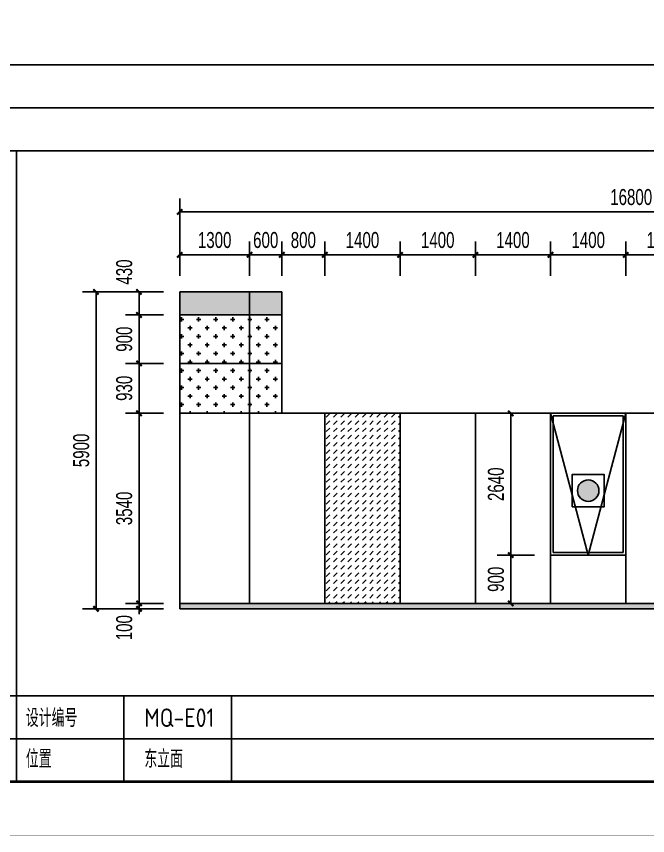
# Model space of a CAD drawing. Extents: x -3 to 440502, y -49243 to 59402.
# Drawn here: x 320155 to 331899, y -2 to 15246 of the extents above; entities that cross this region are included whole.
import ezdxf

# ---------------------------------------------------------------- set-up
doc = ezdxf.new("R2010")
doc.units = 0
doc.header["$LTSCALE"] = 1000
doc.header["$MEASUREMENT"] = 0
doc.linetypes.add('ACAD_ISO05W100', pattern=[34, 24, -3, 0.5, -3, 0.5, -3])
for name, color, linetype in [('01-标注_尺寸', 124, 'Continuous'), ('02-TEXT_标注', 130, 'Continuous'), ('05-填充_156', 156, 'Continuous'), ('05-填充_18', 18, 'Continuous'), ('A-0-图名图例', 2, 'Continuous'), ('A-C_窗', 140, 'Continuous'), ('A-SE-MAT', 9, 'Continuous'), ('E-立面', 255, 'Continuous')]:
    doc.layers.add(name, color=color, linetype=linetype)
doc.styles.add('_TCH_DIM_T3', font='ros.shx', dxfattribs={"width": 0.705882, "bigfont": 'jd.shx'})
doc.styles.get("Standard").update_dxf_attribs({"font": 'gbenor.shx', "bigfont": 'gbcbig.shx'})
doc.dimstyles.new('_TCH_ARCH&&100', dxfattribs={"dimtxt": 297.5, "dimasz": 100, "dimexe": 250, "dimexo": 300, "dimgap": 126.25, "dimtad": 1, "dimdec": 0, "dimzin": 0, "dimdsep": 46, "dimtxsty": '_TCH_DIM_T3', "dimblk": 'ARCHTICK', "dimcen": 0.09, "dimclrt": 7, "dimazin": 2, "dimtfac": 1, "dimtdec": 0, "dimtix": 1, "dimtmove": 2, "dimatfit": 3, "dimfxl": 0, "dimtolj": 1, "dimtzin": 0, "dimarcsym": 0})
pattern_1 = [(360, (344778.38, 42943.87), (158.75, 158.75), [79.375, -238.125]), (90, (344818.07, 42904.18), (-158.75, 158.75), [79.375, -238.125])]

# ---------------------------------------------------------------- blocks, each defined once
blk = doc.blocks.new('图框-A1')
for points, const_width in [([(0, 0), (841, 0), (841, 594), (0, 594)], 0.05), ([(766, 584), (25, 584), (25, 10), (766, 10)], 0.5)]:
    blk.add_lwpolyline(points, close=True, dxfattribs=dict(const_width=const_width))
blk = doc.blocks.new('*U87')
for p, q in [((0, 1600), (45389, 1600)), ((0, 800), (45389, 800)), ((0, 0), (45389, 0))]:
    blk.add_line(p, q)
blk = doc.blocks.new('*U88')
for p, q in [((0, 1600), (21644, 1600)), ((0, 800), (21644, 800)), ((0, 0), (21644, 0))]:
    blk.add_line(p, q)
for points in [[(2000, 1600), (2000, 0)], [(4000, 1600), (4000, 0)]]:
    blk.add_lwpolyline(points)
for s, p in [('设计编号', (176, 1020)), ('位置', (176, 258))]:
    blk.add_text(s, height=332.8).set_placement(p)
blk = doc.blocks.new('A$C70DF4B89')
at = {"layer": 'A-C_窗'}
for points in [[(-1400, 2640), (0, 2640), (0, 0), (-1400, 0)], [(-1350, 2590), (-50, 2590), (-50, 50), (-1350, 50)]]:
    blk.add_lwpolyline(points, close=True, dxfattribs=at)
blk.add_lwpolyline([(-1400, 2640), (-700, 0), (0, 2640)], dxfattribs=at)
blk = doc.blocks.new('*U89')
for p, q in [((0, 1600), (23745, 1600)), ((0, 800), (23745, 800)), ((0, 0), (23745, 0))]:
    blk.add_line(p, q)
for points in [[(2000, 1600), (2000, 0)], [(4000, 1600), (4000, 0)]]:
    blk.add_lwpolyline(points)
for s, p in [('设计编号', (176, 1020)), ('位置', (176, 258))]:
    blk.add_text(s, height=332.8).set_placement(p)
blk = doc.blocks.new('消防救援窗口标志')
at = {"layer": 'A-SE-MAT'}
h = blk.add_hatch(color=1, dxfattribs=at)
h.dxf.hatch_style = 1
edge = h.paths.add_edge_path()
edge.add_arc((1413360, -341824), 200, 0, 360)
at = {"layer": 'A-SE-MAT', "color": 1}
blk.add_lwpolyline([(1413060, -342124), (1413660, -342124), (1413660, -341524), (1413060, -341524)], close=True, dxfattribs=at)
blk.add_circle((1413360, -341824), 200, dxfattribs=at)
blk = doc.blocks.new('_ArchTick')
at = {"color": 0, "linetype": 'ByBlock', "const_width": 0.4}
blk.add_lwpolyline([(-0.5, -0.5), (0.5, 0.5)], dxfattribs=at)
blk = doc.blocks.new('*D827')
at = {"layer": '01-标注_尺寸', "color": 0, "lineweight": -2, "transparency": 16777216}
for p, q in [((322894, 10118), (322187, 10118)), ((322437, 9688), (322437, 10118)), ((322894, 9688), (322187, 9688))]:
    blk.add_line(p, q, dxfattribs=at)
at = {"layer": 'Defpoints', "color": 0, "transparency": 16777216}
for p in [(322437, 10118), (323194, 10118), (323194, 9688)]:
    blk.add_point(p, dxfattribs=at)
at = {"layer": '01-标注_尺寸', "color": 0, "lineweight": -2, "transparency": 16777216, "xscale": 100, "yscale": 100, "zscale": 100}
for p, rotation in [((322437, 10118), 90), ((322437, 9688), 270)]:
    blk.add_blockref('_ArchTick', p, dxfattribs=dict(at, rotation=rotation))
at = {"layer": '01-标注_尺寸', "color": 7, "transparency": 16777216, "insert": (322162, 10488), "char_height": 297.5, "attachment_point": 5, "rotation": 90, "style": '_TCH_DIM_T3'}
blk.add_mtext('\\A1;430', dxfattribs=at)
blk = doc.blocks.new('*D828')
at = {"layer": '01-标注_尺寸', "color": 0, "lineweight": -2, "transparency": 16777216}
for p, q in [((322894, 9688), (322187, 9688)), ((322437, 8788), (322437, 9688)), ((322894, 8788), (322187, 8788))]:
    blk.add_line(p, q, dxfattribs=at)
at = {"layer": 'Defpoints', "color": 0, "transparency": 16777216}
for p in [(322437, 9688), (323194, 9688), (323194, 8788)]:
    blk.add_point(p, dxfattribs=at)
at = {"layer": '01-标注_尺寸', "color": 0, "lineweight": -2, "transparency": 16777216, "xscale": 100, "yscale": 100, "zscale": 100}
for p, rotation in [((322437, 9688), 90), ((322437, 8788), 270)]:
    blk.add_blockref('_ArchTick', p, dxfattribs=dict(at, rotation=rotation))
at = {"layer": '01-标注_尺寸', "color": 7, "transparency": 16777216, "insert": (322162, 9238), "char_height": 297.5, "attachment_point": 5, "rotation": 90, "style": '_TCH_DIM_T3'}
blk.add_mtext('\\A1;900', dxfattribs=at)
blk = doc.blocks.new('*D829')
at = {"layer": '01-标注_尺寸', "color": 0, "lineweight": -2, "transparency": 16777216}
for p, q in [((322894, 8788), (322187, 8788)), ((322437, 7858), (322437, 8788)), ((322894, 7858), (322187, 7858))]:
    blk.add_line(p, q, dxfattribs=at)
at = {"layer": 'Defpoints', "color": 0, "transparency": 16777216}
for p in [(322437, 8788), (323194, 8788), (323194, 7858)]:
    blk.add_point(p, dxfattribs=at)
at = {"layer": '01-标注_尺寸', "color": 0, "lineweight": -2, "transparency": 16777216, "xscale": 100, "yscale": 100, "zscale": 100}
for p, rotation in [((322437, 8788), 90), ((322437, 7858), 270)]:
    blk.add_blockref('_ArchTick', p, dxfattribs=dict(at, rotation=rotation))
at = {"layer": '01-标注_尺寸', "color": 7, "transparency": 16777216, "insert": (322162, 8323), "char_height": 297.5, "attachment_point": 5, "rotation": 90, "style": '_TCH_DIM_T3'}
blk.add_mtext('\\A1;930', dxfattribs=at)
blk = doc.blocks.new('*D830')
at = {"layer": '01-标注_尺寸', "color": 0, "lineweight": -2, "transparency": 16777216}
for p, q in [((322894, 7858), (322187, 7858)), ((322437, 4318), (322437, 7858)), ((322894, 4318), (322187, 4318))]:
    blk.add_line(p, q, dxfattribs=at)
at = {"layer": 'Defpoints', "color": 0, "transparency": 16777216}
for p in [(322437, 7858), (323194, 7858), (323194, 4318)]:
    blk.add_point(p, dxfattribs=at)
at = {"layer": '01-标注_尺寸', "color": 0, "lineweight": -2, "transparency": 16777216, "xscale": 100, "yscale": 100, "zscale": 100}
for p, rotation in [((322437, 7858), 90), ((322437, 4318), 270)]:
    blk.add_blockref('_ArchTick', p, dxfattribs=dict(at, rotation=rotation))
at = {"layer": '01-标注_尺寸', "color": 7, "transparency": 16777216, "insert": (322162, 6088), "char_height": 297.5, "attachment_point": 5, "rotation": 90, "style": '_TCH_DIM_T3'}
blk.add_mtext('\\A1;3540', dxfattribs=at)
blk = doc.blocks.new('*D831')
at = {"layer": '01-标注_尺寸', "color": 0, "lineweight": -2, "transparency": 16777216}
for p, q in [((322894, 4318), (322187, 4318)), ((322437, 4318), (322437, 4418)), ((322437, 4218), (322437, 4318)), ((322894, 4218), (322187, 4218)), ((322437, 4218), (322437, 4118))]:
    blk.add_line(p, q, dxfattribs=at)
at = {"layer": 'Defpoints', "color": 0, "transparency": 16777216}
for p in [(322437, 4318), (323194, 4318), (323194, 4218)]:
    blk.add_point(p, dxfattribs=at)
at = {"layer": '01-标注_尺寸', "color": 0, "lineweight": -2, "transparency": 16777216, "xscale": 100, "yscale": 100, "zscale": 100}
for p, rotation in [((322437, 4318), 270), ((322437, 4218), 90)]:
    blk.add_blockref('_ArchTick', p, dxfattribs=dict(at, rotation=rotation))
at = {"layer": '01-标注_尺寸', "color": 7, "transparency": 16777216, "insert": (322162, 3868), "char_height": 297.5, "attachment_point": 5, "rotation": 90, "style": '_TCH_DIM_T3'}
blk.add_mtext('\\A1;100', dxfattribs=at)
blk = doc.blocks.new('*D832')
at = {"layer": '01-标注_尺寸', "color": 0, "lineweight": -2, "transparency": 16777216}
for p, q in [((322820, 10118), (321387, 10118)), ((321637, 4218), (321637, 10118)), ((322820, 4218), (321387, 4218))]:
    blk.add_line(p, q, dxfattribs=at)
at = {"layer": 'Defpoints', "color": 0, "transparency": 16777216}
for p in [(321637, 10118), (323120, 10118), (323120, 4218)]:
    blk.add_point(p, dxfattribs=at)
at = {"layer": '01-标注_尺寸', "color": 0, "lineweight": -2, "transparency": 16777216, "xscale": 100, "yscale": 100, "zscale": 100}
for p, rotation in [((321637, 10118), 90), ((321637, 4218), 270)]:
    blk.add_blockref('_ArchTick', p, dxfattribs=dict(at, rotation=rotation))
at = {"layer": '01-标注_尺寸', "color": 7, "transparency": 16777216, "insert": (321362, 7168), "char_height": 297.5, "attachment_point": 5, "rotation": 90, "style": '_TCH_DIM_T3'}
blk.add_mtext('\\A1;5900', dxfattribs=at)
blk = doc.blocks.new('*D833')
at = {"layer": '01-标注_尺寸', "color": 0, "lineweight": -2, "transparency": 16777216}
for p, q in [((323194, 10418), (323194, 11057)), ((324494, 10418), (324494, 11057)), ((323194, 10807), (324494, 10807))]:
    blk.add_line(p, q, dxfattribs=at)
at = {"layer": 'Defpoints', "color": 0, "transparency": 16777216}
for p in [(324494, 10807), (323194, 10118), (324494, 10118)]:
    blk.add_point(p, dxfattribs=at)
at = {"layer": '01-标注_尺寸', "color": 0, "lineweight": -2, "transparency": 16777216, "xscale": 100, "yscale": 100, "zscale": 100, "rotation": 180}
blk.add_blockref('_ArchTick', (323194, 10807), dxfattribs=at)
at = {"layer": '01-标注_尺寸', "color": 0, "lineweight": -2, "transparency": 16777216, "xscale": 100, "yscale": 100, "zscale": 100}
blk.add_blockref('_ArchTick', (324494, 10807), dxfattribs=at)
at = {"layer": '01-标注_尺寸', "color": 7, "transparency": 16777216, "insert": (323844, 11082), "char_height": 297.5, "attachment_point": 5, "style": '_TCH_DIM_T3'}
blk.add_mtext('\\A1;1300', dxfattribs=at)
blk = doc.blocks.new('*D834')
at = {"layer": '01-标注_尺寸', "color": 0, "lineweight": -2, "transparency": 16777216}
for p, q in [((324494, 10418), (324494, 11057)), ((325094, 10418), (325094, 11057)), ((324494, 10807), (324394, 10807)), ((324494, 10807), (325094, 10807)), ((325094, 10807), (325194, 10807))]:
    blk.add_line(p, q, dxfattribs=at)
at = {"layer": 'Defpoints', "color": 0, "transparency": 16777216}
for p in [(325094, 10807), (324494, 10118), (325094, 10118)]:
    blk.add_point(p, dxfattribs=at)
at = {"layer": '01-标注_尺寸', "color": 0, "lineweight": -2, "transparency": 16777216, "xscale": 100, "yscale": 100, "zscale": 100}
blk.add_blockref('_ArchTick', (324494, 10807), dxfattribs=at)
at = {"layer": '01-标注_尺寸', "color": 0, "lineweight": -2, "transparency": 16777216, "xscale": 100, "yscale": 100, "zscale": 100, "rotation": 180}
blk.add_blockref('_ArchTick', (325094, 10807), dxfattribs=at)
at = {"layer": '01-标注_尺寸', "color": 7, "transparency": 16777216, "insert": (324794, 11082), "char_height": 297.5, "attachment_point": 5, "style": '_TCH_DIM_T3'}
blk.add_mtext('\\A1;600', dxfattribs=at)
blk = doc.blocks.new('*D835')
at = {"layer": '01-标注_尺寸', "color": 0, "lineweight": -2, "transparency": 16777216}
for p, q in [((325094, 10418), (325094, 11057)), ((325894, 10418), (325894, 11057)), ((325094, 10807), (325894, 10807))]:
    blk.add_line(p, q, dxfattribs=at)
at = {"layer": 'Defpoints', "color": 0, "transparency": 16777216}
for p in [(325894, 10807), (325094, 10118), (325894, 10118)]:
    blk.add_point(p, dxfattribs=at)
at = {"layer": '01-标注_尺寸', "color": 0, "lineweight": -2, "transparency": 16777216, "xscale": 100, "yscale": 100, "zscale": 100, "rotation": 180}
blk.add_blockref('_ArchTick', (325094, 10807), dxfattribs=at)
at = {"layer": '01-标注_尺寸', "color": 0, "lineweight": -2, "transparency": 16777216, "xscale": 100, "yscale": 100, "zscale": 100}
blk.add_blockref('_ArchTick', (325894, 10807), dxfattribs=at)
at = {"layer": '01-标注_尺寸', "color": 7, "transparency": 16777216, "insert": (325494, 11082), "char_height": 297.5, "attachment_point": 5, "style": '_TCH_DIM_T3'}
blk.add_mtext('\\A1;800', dxfattribs=at)
blk = doc.blocks.new('*D836')
at = {"layer": '01-标注_尺寸', "color": 0, "lineweight": -2, "transparency": 16777216}
for p, q in [((325894, 10418), (325894, 11057)), ((327294, 10418), (327294, 11057)), ((325894, 10807), (327294, 10807))]:
    blk.add_line(p, q, dxfattribs=at)
at = {"layer": 'Defpoints', "color": 0, "transparency": 16777216}
for p in [(327294, 10807), (325894, 10118), (327294, 10118)]:
    blk.add_point(p, dxfattribs=at)
at = {"layer": '01-标注_尺寸', "color": 0, "lineweight": -2, "transparency": 16777216, "xscale": 100, "yscale": 100, "zscale": 100, "rotation": 180}
blk.add_blockref('_ArchTick', (325894, 10807), dxfattribs=at)
at = {"layer": '01-标注_尺寸', "color": 0, "lineweight": -2, "transparency": 16777216, "xscale": 100, "yscale": 100, "zscale": 100}
blk.add_blockref('_ArchTick', (327294, 10807), dxfattribs=at)
at = {"layer": '01-标注_尺寸', "color": 7, "transparency": 16777216, "insert": (326594, 11082), "char_height": 297.5, "attachment_point": 5, "style": '_TCH_DIM_T3'}
blk.add_mtext('\\A1;1400', dxfattribs=at)
blk = doc.blocks.new('*D837')
at = {"layer": '01-标注_尺寸', "color": 0, "lineweight": -2, "transparency": 16777216}
for p, q in [((327294, 10418), (327294, 11057)), ((328694, 10418), (328694, 11057)), ((327294, 10807), (328694, 10807))]:
    blk.add_line(p, q, dxfattribs=at)
at = {"layer": 'Defpoints', "color": 0, "transparency": 16777216}
for p in [(328694, 10807), (327294, 10118), (328694, 10118)]:
    blk.add_point(p, dxfattribs=at)
at = {"layer": '01-标注_尺寸', "color": 0, "lineweight": -2, "transparency": 16777216, "xscale": 100, "yscale": 100, "zscale": 100, "rotation": 180}
blk.add_blockref('_ArchTick', (327294, 10807), dxfattribs=at)
at = {"layer": '01-标注_尺寸', "color": 0, "lineweight": -2, "transparency": 16777216, "xscale": 100, "yscale": 100, "zscale": 100}
blk.add_blockref('_ArchTick', (328694, 10807), dxfattribs=at)
at = {"layer": '01-标注_尺寸', "color": 7, "transparency": 16777216, "insert": (327994, 11082), "char_height": 297.5, "attachment_point": 5, "style": '_TCH_DIM_T3'}
blk.add_mtext('\\A1;1400', dxfattribs=at)
blk = doc.blocks.new('*D838')
at = {"layer": '01-标注_尺寸', "color": 0, "lineweight": -2, "transparency": 16777216}
for p, q in [((328694, 10418), (328694, 11057)), ((330094, 10418), (330094, 11057)), ((328694, 10807), (330094, 10807))]:
    blk.add_line(p, q, dxfattribs=at)
at = {"layer": 'Defpoints', "color": 0, "transparency": 16777216}
for p in [(330094, 10807), (328694, 10118), (330094, 10118)]:
    blk.add_point(p, dxfattribs=at)
at = {"layer": '01-标注_尺寸', "color": 0, "lineweight": -2, "transparency": 16777216, "xscale": 100, "yscale": 100, "zscale": 100, "rotation": 180}
blk.add_blockref('_ArchTick', (328694, 10807), dxfattribs=at)
at = {"layer": '01-标注_尺寸', "color": 0, "lineweight": -2, "transparency": 16777216, "xscale": 100, "yscale": 100, "zscale": 100}
blk.add_blockref('_ArchTick', (330094, 10807), dxfattribs=at)
at = {"layer": '01-标注_尺寸', "color": 7, "transparency": 16777216, "insert": (329394, 11082), "char_height": 297.5, "attachment_point": 5, "style": '_TCH_DIM_T3'}
blk.add_mtext('\\A1;1400', dxfattribs=at)
blk = doc.blocks.new('*D839')
at = {"layer": '01-标注_尺寸', "color": 0, "lineweight": -2, "transparency": 16777216}
for p, q in [((330094, 10418), (330094, 11057)), ((331494, 10418), (331494, 11057)), ((330094, 10807), (331494, 10807))]:
    blk.add_line(p, q, dxfattribs=at)
at = {"layer": 'Defpoints', "color": 0, "transparency": 16777216}
for p in [(331494, 10807), (330094, 10118), (331494, 10118)]:
    blk.add_point(p, dxfattribs=at)
at = {"layer": '01-标注_尺寸', "color": 0, "lineweight": -2, "transparency": 16777216, "xscale": 100, "yscale": 100, "zscale": 100, "rotation": 180}
blk.add_blockref('_ArchTick', (330094, 10807), dxfattribs=at)
at = {"layer": '01-标注_尺寸', "color": 0, "lineweight": -2, "transparency": 16777216, "xscale": 100, "yscale": 100, "zscale": 100}
blk.add_blockref('_ArchTick', (331494, 10807), dxfattribs=at)
at = {"layer": '01-标注_尺寸', "color": 7, "transparency": 16777216, "insert": (330794, 11082), "char_height": 297.5, "attachment_point": 5, "style": '_TCH_DIM_T3'}
blk.add_mtext('\\A1;1400', dxfattribs=at)
blk = doc.blocks.new('*D840')
at = {"layer": '01-标注_尺寸', "color": 0, "lineweight": -2, "transparency": 16777216}
for p, q in [((331494, 10418), (331494, 11057)), ((332894, 10418), (332894, 11057)), ((331494, 10807), (332894, 10807))]:
    blk.add_line(p, q, dxfattribs=at)
at = {"layer": 'Defpoints', "color": 0, "transparency": 16777216}
for p in [(332894, 10807), (331494, 10118), (332894, 10118)]:
    blk.add_point(p, dxfattribs=at)
at = {"layer": '01-标注_尺寸', "color": 0, "lineweight": -2, "transparency": 16777216, "xscale": 100, "yscale": 100, "zscale": 100, "rotation": 180}
blk.add_blockref('_ArchTick', (331494, 10807), dxfattribs=at)
at = {"layer": '01-标注_尺寸', "color": 0, "lineweight": -2, "transparency": 16777216, "xscale": 100, "yscale": 100, "zscale": 100}
blk.add_blockref('_ArchTick', (332894, 10807), dxfattribs=at)
at = {"layer": '01-标注_尺寸', "color": 7, "transparency": 16777216, "insert": (332194, 11082), "char_height": 297.5, "attachment_point": 5, "style": '_TCH_DIM_T3'}
blk.add_mtext('\\A1;1400', dxfattribs=at)
blk = doc.blocks.new('*D846')
at = {"layer": '01-标注_尺寸', "color": 0, "lineweight": -2, "transparency": 16777216}
for p, q in [((323194, 10520), (323194, 11857)), ((339995, 10520), (339995, 11857)), ((323194, 11607), (339995, 11607))]:
    blk.add_line(p, q, dxfattribs=at)
at = {"layer": 'Defpoints', "color": 0, "transparency": 16777216}
for p in [(339995, 11607), (323194, 10220), (339995, 10220)]:
    blk.add_point(p, dxfattribs=at)
at = {"layer": '01-标注_尺寸', "color": 0, "lineweight": -2, "transparency": 16777216, "xscale": 100, "yscale": 100, "zscale": 100, "rotation": 180}
blk.add_blockref('_ArchTick', (323194, 11607), dxfattribs=at)
at = {"layer": '01-标注_尺寸', "color": 0, "lineweight": -2, "transparency": 16777216, "xscale": 100, "yscale": 100, "zscale": 100}
blk.add_blockref('_ArchTick', (339995, 11607), dxfattribs=at)
at = {"layer": '01-标注_尺寸', "color": 7, "transparency": 16777216, "insert": (331594, 11882), "char_height": 297.5, "attachment_point": 5, "style": '_TCH_DIM_T3'}
blk.add_mtext('\\A1;16800', dxfattribs=at)
blk = doc.blocks.new('*D847')
at = {"layer": '01-标注_尺寸', "color": 0, "lineweight": -2, "transparency": 16777216}
for p, q in [((329794, 5218), (329103, 5218)), ((329353, 4318), (329353, 5218)), ((329794, 4318), (329103, 4318))]:
    blk.add_line(p, q, dxfattribs=at)
at = {"layer": 'Defpoints', "color": 0, "transparency": 16777216}
for p in [(329353, 5218), (330094, 5218), (330094, 4318)]:
    blk.add_point(p, dxfattribs=at)
at = {"layer": '01-标注_尺寸', "color": 0, "lineweight": -2, "transparency": 16777216, "xscale": 100, "yscale": 100, "zscale": 100}
for p, rotation in [((329353, 5218), 90), ((329353, 4318), 270)]:
    blk.add_blockref('_ArchTick', p, dxfattribs=dict(at, rotation=rotation))
at = {"layer": '01-标注_尺寸', "color": 7, "transparency": 16777216, "insert": (329078, 4768), "char_height": 297.5, "attachment_point": 5, "rotation": 90, "style": '_TCH_DIM_T3'}
blk.add_mtext('\\A1;900', dxfattribs=at)
blk = doc.blocks.new('*D848')
at = {"layer": '01-标注_尺寸', "color": 0, "lineweight": -2, "transparency": 16777216}
for p, q in [((329794, 7858), (329103, 7858)), ((329353, 5218), (329353, 7858)), ((329794, 5218), (329103, 5218))]:
    blk.add_line(p, q, dxfattribs=at)
at = {"layer": 'Defpoints', "color": 0, "transparency": 16777216}
for p in [(329353, 7858), (330094, 7858), (330094, 5218)]:
    blk.add_point(p, dxfattribs=at)
at = {"layer": '01-标注_尺寸', "color": 0, "lineweight": -2, "transparency": 16777216, "xscale": 100, "yscale": 100, "zscale": 100}
for p, rotation in [((329353, 7858), 90), ((329353, 5218), 270)]:
    blk.add_blockref('_ArchTick', p, dxfattribs=dict(at, rotation=rotation))
at = {"layer": '01-标注_尺寸', "color": 7, "transparency": 16777216, "insert": (329078, 6538), "char_height": 297.5, "attachment_point": 5, "rotation": 90, "style": '_TCH_DIM_T3'}
blk.add_mtext('\\A1;2640', dxfattribs=at)

msp = doc.modelspace()

# ---------------------------------------------------------------- hatches: boundary and pattern name
at = {"layer": '05-填充_156'}
h = msp.add_hatch(dxfattribs=at)
h.set_pattern_fill('CROSS', color=136, scale=100, angle=90)
h.set_pattern_definition(pattern_1)
h.paths.add_polyline_path([(324494.1, 9688.1), (323194.1, 9688.1), (323194.1, 8788.1), (324494.1, 8788.1)])
h = msp.add_hatch(dxfattribs=at)
h.set_pattern_fill('CROSS', color=136, scale=100, angle=90)
h.set_pattern_definition(pattern_1)
h.paths.add_polyline_path([(325094.1, 9688.1), (324494.1, 9688.1), (324494.1, 8788.1), (325094.1, 8788.1)])
h = msp.add_hatch(dxfattribs=at)
h.set_pattern_fill('CROSS', color=136, scale=100, angle=90)
h.set_pattern_definition(pattern_1)
h.paths.add_polyline_path([(323194.1, 8788.1), (323194.1, 7858.1), (324494.1, 7858.1), (324494.1, 8788.1)])
h = msp.add_hatch(dxfattribs=at)
h.set_pattern_fill('CROSS', color=136, scale=100, angle=90)
h.set_pattern_definition(pattern_1)
h.paths.add_polyline_path([(325094.1, 8788.1), (324494.1, 8788.1), (324494.1, 7858.1), (325094.1, 7858.1)])
h = msp.add_hatch(dxfattribs=at)
h.set_pattern_fill('DASH', color=256, scale=100, angle=135)
h.set_pattern_definition([(45, (344778.38, 42943.87), (4e-14, 134.70384), [95.25, -95.25])])
h.paths.add_polyline_path([(325894.1, 4318.1), (327294.1, 4318.1), (327294.1, 7858.1), (325894.1, 7858.1)])
at = {"layer": '05-填充_18'}
h = msp.add_hatch(color=256, dxfattribs=at)
h.dxf.hatch_style = 1
h.paths.add_polyline_path([(325094.1, 10118.1), (323194.1, 10118.1), (323194.1, 9688.1), (325094.1, 9688.1)])
h = msp.add_hatch(color=256, dxfattribs=at)
h.dxf.hatch_style = 1
h.paths.add_polyline_path([(323194.1, 4218.1), (339994.6, 4218.1), (339994.6, 4318.1), (323194.1, 4318.1)])

# ---------------------------------------------------------------- linework, layer by layer
at = {"layer": 'A-0-图名图例'}
msp.add_lwpolyline([(320155.2, 1000), (320155.2, 12743.9)], dxfattribs=at)
at = {"layer": 'A-C_窗'}
for points in [[(324494.1, 4318.1), (324494.1, 10118.1)], [(325094.1, 8788.1), (323194.1, 8788.1)], [(325094.1, 7858.1), (323194.1, 7858.1)], [(325894.1, 4318.1), (325894.1, 7858.1)], [(327294.1, 4318.1), (327294.1, 7858.1)], [(328694.1, 4318.1), (328694.1, 7858.1)], [(330094.1, 4318.1), (330094.1, 7858.1)], [(331494.1, 4318.1), (331494.1, 7858.1)], [(339994.6, 4318.1), (323194.1, 4318.1)]]:
    msp.add_lwpolyline(points, dxfattribs=at)
at = {"layer": 'E-立面'}
for p, q in [((325094.1, 10118.1), (325094.1, 7858.1)), ((323194.1, 7858.1), (323194.1, 4218.1)), ((339994.6, 7858.1), (325094.1, 7858.1))]:
    msp.add_line(p, q, dxfattribs=at)
for points in [[(325094.1, 10118.1), (323194.1, 10118.1)], [(323194.1, 10118.1), (323194.1, 7858.1)], [(325094.1, 9688.1), (323194.1, 9688.1)], [(323194.1, 4218.1), (339994.6, 4218.1)]]:
    msp.add_lwpolyline(points, dxfattribs=at)

# ---------------------------------------------------------------- block references
at = {"xscale": 100, "yscale": 100, "zscale": 100}
msp.add_blockref('图框-A1', (267300, 0), dxfattribs=at)
at = {"layer": 'A-0-图名图例'}
for name, p in [('*U87', (298510.9, 12743.9)), ('*U88', (298510.9, 1000)), ('*U89', (320155.2, 1000))]:
    msp.add_blockref(name, p, dxfattribs=at)
at = {"layer": 'A-C_窗'}
msp.add_blockref('A$C70DF4B89', (331494.1, 5218.1), dxfattribs=at)
at = {"layer": 'A-SE-MAT'}
msp.add_blockref('消防救援窗口标志', (-1082566, 348242.4), dxfattribs=at)

# ---------------------------------------------------------------- texts
at = {"layer": '02-TEXT_标注', "linetype": 'ACAD_ISO05W100'}
for s, height, p in [('MQ-E01', 345, (322536.2, 2020)), ('东立面', 332.77, (322536.2, 1258.1))]:
    msp.add_text(s, height=height, dxfattribs=at).set_placement(p)

# ---------------------------------------------------------------- dimensions: what is measured, and where the dimension line sits
at = {"layer": '01-标注_尺寸'}
for p1, p2, distance, picture, middle in [((323194.1008, 10219.583), (339994.5948, 10219.583), 1387.4968, '*D846', (331594.3478, 11882.0798)), ((323194.1, 10118.1), (324494.1, 10118.1), 689, '*D833', (323844.1, 11082.1)), ((324494.1, 10118.1), (325094.1, 10118.1), 689, '*D834', (324794.1, 11082.1)), ((325094.1, 10118.1), (325894.1, 10118.1), 689, '*D835', (325494.1, 11082.1)), ((325894.1, 10118.1), (327294.1, 10118.1), 689, '*D836', (326594.1, 11082.1)), ((327294.1, 10118.1), (328694.1, 10118.1), 689, '*D837', (327994.1, 11082.1)), ((328694.1, 10118.1), (330094.1, 10118.1), 689, '*D838', (329394.1, 11082.1)), ((330094.1, 10118.1), (331494.1, 10118.1), 689, '*D839', (330794.1, 11082.1)), ((331494.1, 10118.1), (332894.1, 10118.1), 689, '*D840', (332194.1, 11082.1)), ((323119.5, 4218.1), (323119.5, 10118.1), 1482.4, '*D832', (321362.1, 7168.1)), ((323194.1, 8788.1), (323194.1, 9688.1), 757, '*D828', (322162.1, 9238.1)), ((323194.1, 7858.1), (323194.1, 8788.1), 757, '*D829', (322162.1, 8323.1)), ((323194.1, 4318.1), (323194.1, 7858.1), 757, '*D830', (322162.1, 6088.1)), ((330094.1, 5218.1), (330094.1, 7858.1), 741.4, '*D848', (329077.7, 6538.1)), ((330094.1, 4318.1), (330094.1, 5218.1), 741.4, '*D847', (329077.7, 4768.1))]:
    dim = msp.add_aligned_dim(p1=p1, p2=p2, distance=distance, dimstyle='_TCH_ARCH&&100', dxfattribs=at)
    dim.commit()
    dim.dimension.update_dxf_attribs({"geometry": picture, "text_midpoint": middle})
for base, p1, p2, picture, middle in [((322437.1, 10118.1), (323194.1, 9688.1), (323194.1, 10118.1), '*D827', (322162.1, 10488.1)), ((322437.1, 4318.1), (323194.1, 4218.1), (323194.1, 4318.1), '*D831', (322162.1, 3868.1))]:
    dim = msp.add_linear_dim(base=base, p1=p1, p2=p2, angle=90, dimstyle='_TCH_ARCH&&100', dxfattribs=at)
    dim.commit()
    dim.dimension.update_dxf_attribs({"geometry": picture, "text_midpoint": middle, "dimtype": 161})

doc.saveas('drawing.dxf')
